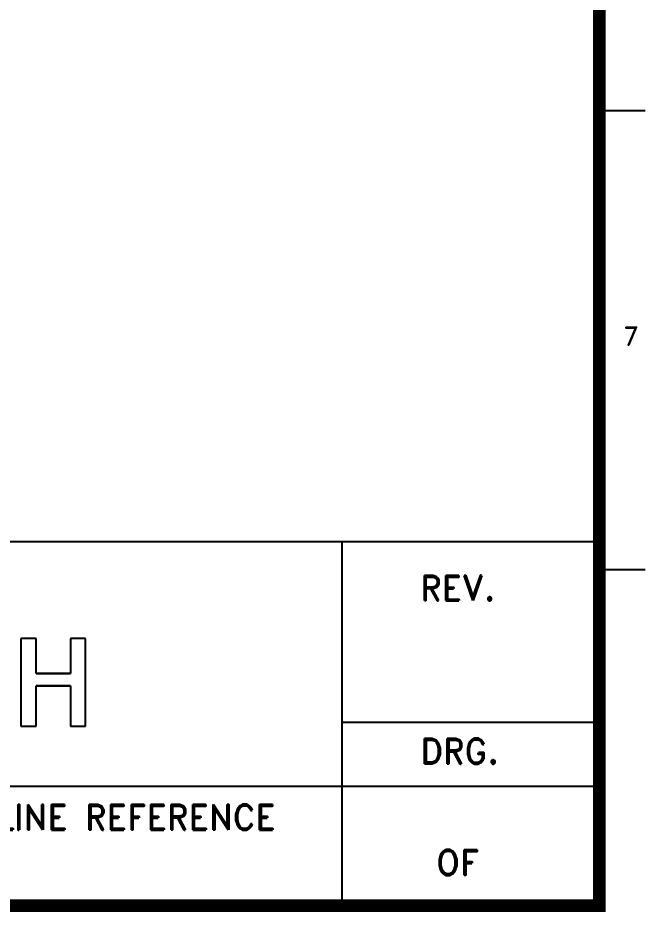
# Model space of a CAD drawing. Extents: x 0 to 22, y 0.2 to 17.
# Drawn here: x 19.067 to 22.015, y 0.167 to 4.372 of the extents above; entities that cross this region are included whole.
import ezdxf

# ---------------------------------------------------------------- set-up
doc = ezdxf.new("R2010")
doc.units = 0
doc.header["$MEASUREMENT"] = 0
doc.layers.add('BACKING', color=7, linetype='CONTINUOUS')
doc.styles.add('ROMAND', font='romand.shx', dxfattribs={"height": 2.3})
doc.styles.add('TITLE', font='romand.shx')

msp = doc.modelspace()

# ---------------------------------------------------------------- linework, layer by layer
at = {"layer": 'BACKING', "color": 7, "linetype": 'Continuous'}
for p, q in [((21.8, 3.9367), (22.015, 3.9367)), ((0.1942, 1.9103), (21.8, 1.9103)), ((20.5897, 1.9103), (20.5897, 0.1948)), ((21.8, 1.7775), (22.015, 1.7775)), ((19.153, 1.4542), (19.0816, 1.4542)), ((19.0816, 1.4542), (19.0816, 1.0414)), ((19.153, 1.4542), (19.0816, 1.4542)), ((19.0816, 1.4542), (19.0816, 1.0414)), ((19.153, 1.2891), (19.153, 1.4542)), ((19.153, 1.2891), (19.153, 1.4542)), ((19.3853, 1.4542), (19.314, 1.4542)), ((19.314, 1.4542), (19.314, 1.2891)), ((19.3853, 1.4542), (19.314, 1.4542)), ((19.314, 1.4542), (19.314, 1.2891)), ((19.3853, 1.0414), (19.3853, 1.4542)), ((19.3853, 1.0414), (19.3853, 1.4542)), ((19.314, 1.2891), (19.153, 1.2891)), ((19.153, 1.2891), (19.153, 1.2891)), ((19.153, 1.2891), (19.314, 1.2891)), ((19.153, 1.0414), (19.153, 1.2313)), ((19.153, 1.2313), (19.314, 1.2313)), ((19.153, 1.0414), (19.153, 1.2313)), ((19.314, 1.2313), (19.153, 1.2313)), ((19.314, 1.2313), (19.314, 1.0414)), ((19.314, 1.2313), (19.314, 1.0414)), ((20.5897, 1.0602), (21.8, 1.0602)), ((19.0816, 1.0414), (19.153, 1.0414)), ((19.0816, 1.0414), (19.153, 1.0414)), ((19.314, 1.0414), (19.3853, 1.0414)), ((19.314, 1.0414), (19.3853, 1.0414))]:
    msp.add_line(p, q, dxfattribs=at)
at = {"layer": 'BACKING', "color": 7, "linetype": 'Continuous', "const_width": 0.06, "flags": 128}
msp.add_lwpolyline([(0.197, 0.197), (21.8, 0.197), (21.8, 16.8), (0.197, 16.8)], close=True, dxfattribs=at)
at = {"layer": 'BACKING', "color": 7, "linetype": 'Continuous', "flags": 128}
msp.add_lwpolyline([(21.8, 0.7571), (0.1942, 0.7571)], dxfattribs=at)

# ---------------------------------------------------------------- texts
at = {"layer": 'BACKING', "color": 7, "linetype": 'Continuous'}
for s, height, style, p in [('7', 0.0843, 'ROMAND', (21.9132, 2.8331)), ('REV.', 0.1182, 'TITLE', (20.9576, 1.6316)), ('DRG.', 0.1182, 'TITLE', (20.9587, 0.8648, 0.0197)), ('PIPELINE REFERENCE', 0.1182, 'TITLE', (18.6179, 0.5542)), ('OF', 0.1182, 'TITLE', (21.0334, 0.3413, 0.0197))]:
    msp.add_text(s, height=height, dxfattribs=dict(at, style=style)).set_placement(p)

doc.saveas('drawing.dxf')
